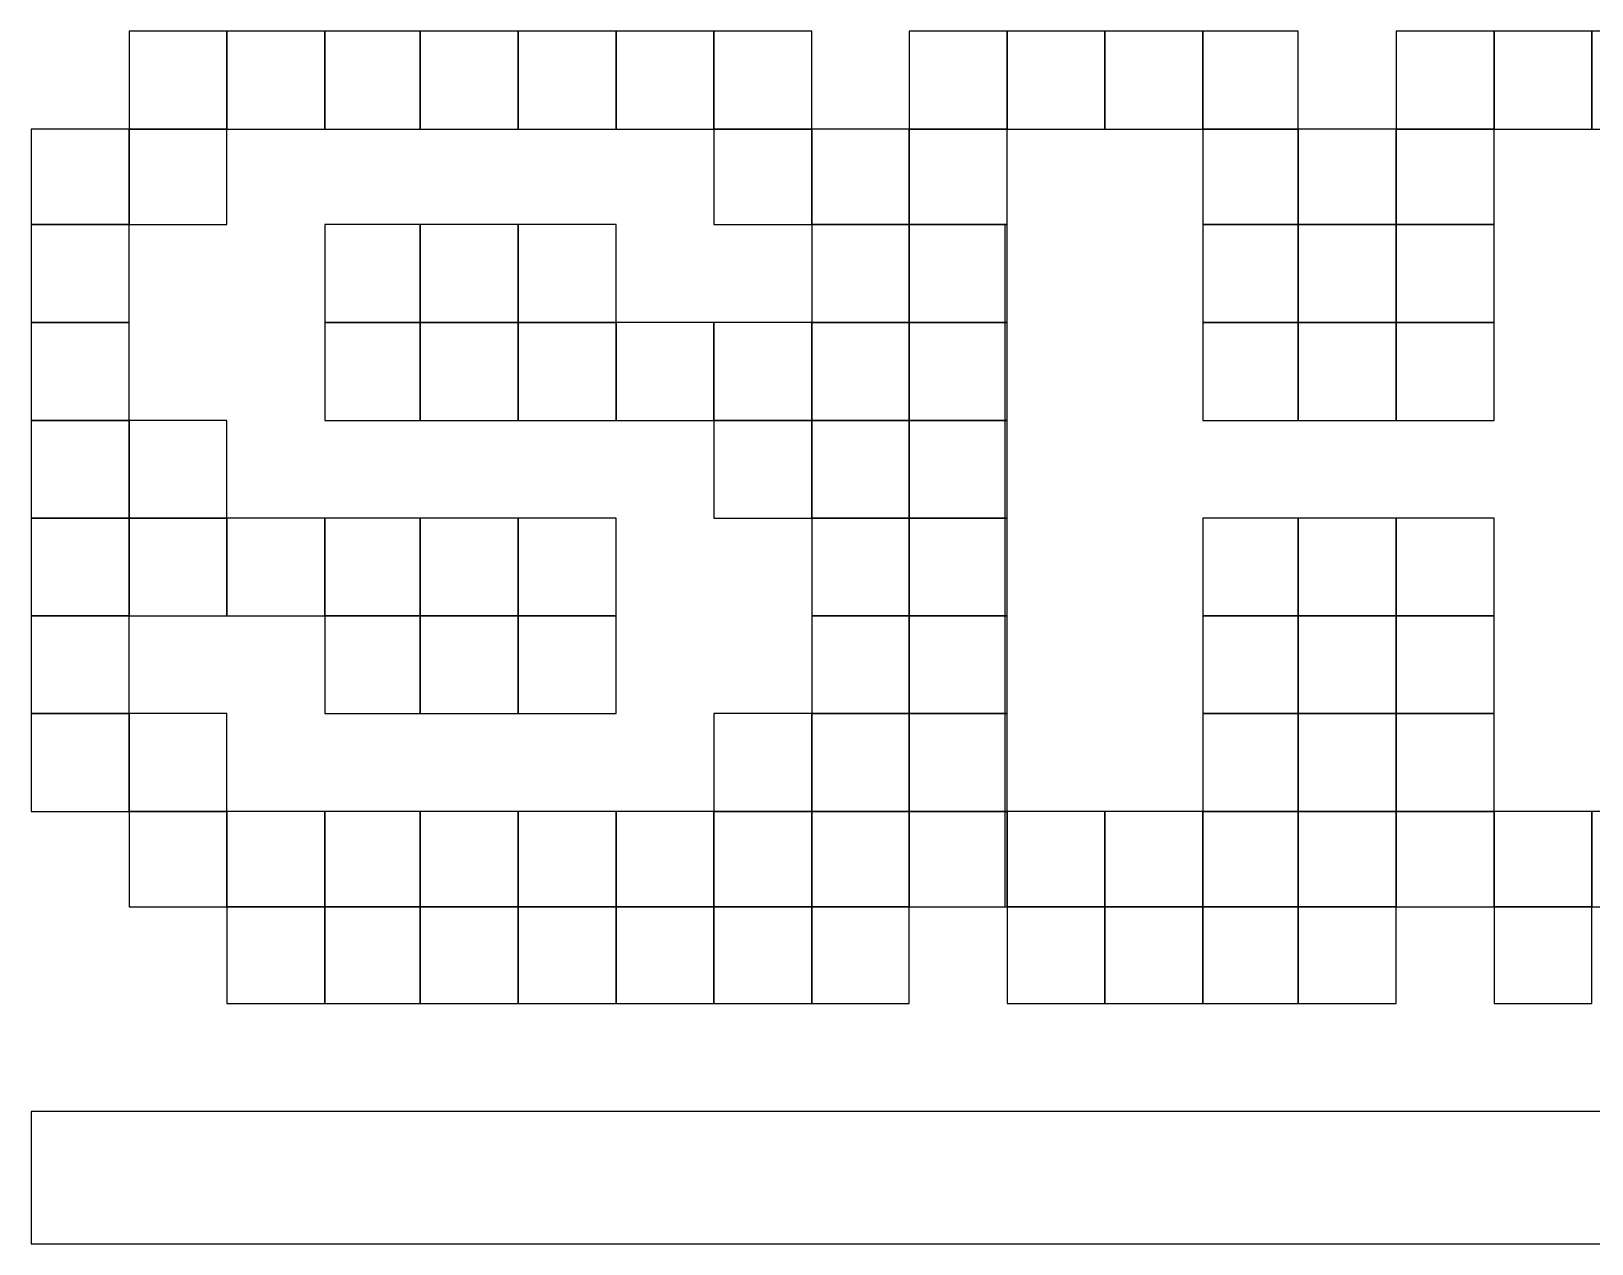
# Model space of a CAD drawing. Header units: millimetres. Extents: x -140 to 141, y -19 to 21.
# Drawn here: x -139.9 to -89.3, y -19 to 20.3 of the extents above; entities that cross this region are included whole.
import ezdxf

# ---------------------------------------------------------------- set-up
doc = ezdxf.new("R2010")
doc.units = ezdxf.units.MM
doc.header["$MEASUREMENT"] = 0
doc.layers.add('Layer 1', color=7, linetype='Continuous')

msp = doc.modelspace()

# ---------------------------------------------------------------- linework, layer by layer
at = {"layer": 'Layer 1', "color": 250}
for points in [[(-136.7557, 20.3292), (-136.7557, 20.3292), (-133.5934, 20.3292), (-133.5934, 20.3292), (-133.5934, 20.3292), (-133.5934, 20.3292), (-133.5934, 17.151), (-133.5934, 17.151), (-133.5934, 17.151), (-133.5934, 17.151), (-136.7557, 17.151), (-136.7557, 17.151), (-136.7557, 17.151), (-136.7557, 17.151), (-136.7557, 20.3292), (-136.7557, 20.3292)], [(-133.5934, 20.3292), (-133.5934, 20.3292), (-130.4156, 20.3292), (-130.4156, 20.3292), (-130.4156, 20.3292), (-130.4156, 20.3292), (-130.4156, 17.151), (-130.4156, 17.151), (-130.4156, 17.151), (-130.4156, 17.151), (-133.5934, 17.151), (-133.5934, 17.151), (-133.5934, 17.151), (-133.5934, 17.151), (-133.5934, 20.3292), (-133.5934, 20.3292)], [(-130.4156, 20.3292), (-130.4156, 20.3292), (-127.3165, 20.3292), (-127.3165, 20.3292), (-127.3165, 20.3292), (-127.3165, 20.3292), (-127.3165, 17.151), (-127.3165, 17.151), (-127.3165, 17.151), (-127.3165, 17.151), (-130.4156, 17.151), (-130.4156, 17.151), (-130.4156, 17.151), (-130.4156, 17.151), (-130.4156, 20.3292), (-130.4156, 20.3292)], [(-127.3165, 20.3292), (-127.3165, 20.3292), (-124.1383, 20.3292), (-124.1383, 20.3292), (-124.1383, 20.3292), (-124.1383, 20.3292), (-124.1383, 17.151), (-124.1383, 17.151), (-124.1383, 17.151), (-124.1383, 17.151), (-127.3165, 17.151), (-127.3165, 17.151), (-127.3165, 17.151), (-127.3165, 17.151), (-127.3165, 20.3292), (-127.3165, 20.3292)], [(-124.1386, 20.3292), (-124.1386, 20.3292), (-120.9605, 20.3292), (-120.9605, 20.3292), (-120.9605, 20.3292), (-120.9605, 20.3292), (-120.9605, 17.151), (-120.9605, 17.151), (-120.9605, 17.151), (-120.9605, 17.151), (-124.1386, 17.151), (-124.1386, 17.151), (-124.1386, 17.151), (-124.1386, 17.151), (-124.1386, 20.3292), (-124.1386, 20.3292)], [(-120.9605, 20.3292), (-120.9605, 20.3292), (-117.7982, 20.3292), (-117.7982, 20.3292), (-117.7982, 20.3292), (-117.7982, 20.3292), (-117.7982, 17.151), (-117.7982, 17.151), (-117.7982, 17.151), (-117.7982, 17.151), (-120.9605, 17.151), (-120.9605, 17.151), (-120.9605, 17.151), (-120.9605, 17.151), (-120.9605, 20.3292), (-120.9605, 20.3292)], [(-117.7982, 20.3292), (-117.7982, 20.3292), (-114.6203, 20.3292), (-114.6203, 20.3292), (-114.6203, 20.3292), (-114.6203, 20.3292), (-114.6203, 17.151), (-114.6203, 17.151), (-114.6203, 17.151), (-114.6203, 17.151), (-117.7982, 17.151), (-117.7982, 17.151), (-117.7982, 17.151), (-117.7982, 17.151), (-117.7982, 20.3292), (-117.7982, 20.3292)], [(-111.458, 20.3292), (-111.458, 20.3292), (-108.2799, 20.3292), (-108.2799, 20.3292), (-108.2799, 20.3292), (-108.2799, 20.3292), (-108.2799, 17.151), (-108.2799, 17.151), (-108.2799, 17.151), (-108.2799, 17.151), (-111.458, 17.151), (-111.458, 17.151), (-111.458, 17.151), (-111.458, 17.151), (-111.458, 20.3292), (-111.458, 20.3292)], [(-108.2799, 20.3292), (-108.2799, 20.3292), (-105.1176, 20.3292), (-105.1176, 20.3292), (-105.1176, 20.3292), (-105.1176, 20.3292), (-105.1176, 17.151), (-105.1176, 17.151), (-105.1176, 17.151), (-105.1176, 17.151), (-108.2799, 17.151), (-108.2799, 17.151), (-108.2799, 17.151), (-108.2799, 17.151), (-108.2799, 20.3292), (-108.2799, 20.3292)], [(-105.1176, 20.3292), (-105.1176, 20.3292), (-101.9397, 20.3292), (-101.9397, 20.3292), (-101.9397, 20.3292), (-101.9397, 20.3292), (-101.9397, 17.151), (-101.9397, 17.151), (-101.9397, 17.151), (-101.9397, 17.151), (-105.1176, 17.151), (-105.1176, 17.151), (-105.1176, 17.151), (-105.1176, 17.151), (-105.1176, 20.3292), (-105.1176, 20.3292)], [(-101.9397, 20.3292), (-101.9397, 20.3292), (-98.8406, 20.3292), (-98.8406, 20.3292), (-98.8406, 20.3292), (-98.8406, 20.3292), (-98.8406, 17.151), (-98.8406, 17.151), (-98.8406, 17.151), (-98.8406, 17.151), (-101.9397, 17.151), (-101.9397, 17.151), (-101.9397, 17.151), (-101.9397, 17.151), (-101.9397, 20.3292), (-101.9397, 20.3292)], [(-95.6624, 20.3292), (-95.6624, 20.3292), (-92.4842, 20.3292), (-92.4842, 20.3292), (-92.4842, 20.3292), (-92.4842, 20.3292), (-92.4842, 17.151), (-92.4842, 17.151), (-92.4842, 17.151), (-92.4842, 17.151), (-95.6624, 17.151), (-95.6624, 17.151), (-95.6624, 17.151), (-95.6624, 17.151), (-95.6624, 20.3292), (-95.6624, 20.3292)], [(-92.4846, 20.3292), (-92.4846, 20.3292), (-89.3223, 20.3292), (-89.3223, 20.3292), (-89.3223, 20.3292), (-89.3223, 20.3292), (-89.3223, 17.151), (-89.3223, 17.151), (-89.3223, 17.151), (-89.3223, 17.151), (-92.4846, 17.151), (-92.4846, 17.151), (-92.4846, 17.151), (-92.4846, 17.151), (-92.4846, 20.3292), (-92.4846, 20.3292)], [(-89.3223, 20.3292), (-89.3223, 20.3292), (-86.1445, 20.3292), (-86.1445, 20.3292), (-86.1445, 20.3292), (-86.1445, 20.3292), (-86.1445, 17.151), (-86.1445, 17.151), (-86.1445, 17.151), (-86.1445, 17.151), (-89.3223, 17.151), (-89.3223, 17.151), (-89.3223, 17.151), (-89.3223, 17.151), (-89.3223, 20.3292), (-89.3223, 20.3292)], [(-139.9339, 17.1513), (-139.9339, 17.1513), (-136.7557, 17.1513), (-136.7557, 17.1513), (-136.7557, 17.1513), (-136.7557, 17.1513), (-136.7557, 14.0522), (-136.7557, 14.0522), (-136.7557, 14.0522), (-136.7557, 14.0522), (-139.9339, 14.0522), (-139.9339, 14.0522), (-139.9339, 14.0522), (-139.9339, 14.0522), (-139.9339, 17.1513), (-139.9339, 17.1513)], [(-136.7557, 17.1513), (-136.7557, 17.1513), (-133.5934, 17.1513), (-133.5934, 17.1513), (-133.5934, 17.1513), (-133.5934, 17.1513), (-133.5934, 14.0522), (-133.5934, 14.0522), (-133.5934, 14.0522), (-133.5934, 14.0522), (-136.7557, 14.0522), (-136.7557, 14.0522), (-136.7557, 14.0522), (-136.7557, 14.0522), (-136.7557, 17.1513), (-136.7557, 17.1513)], [(-117.7982, 17.1513), (-117.7982, 17.1513), (-114.6203, 17.1513), (-114.6203, 17.1513), (-114.6203, 17.1513), (-114.6203, 17.1513), (-114.6203, 14.0522), (-114.6203, 14.0522), (-114.6203, 14.0522), (-114.6203, 14.0522), (-117.7982, 14.0522), (-117.7982, 14.0522), (-117.7982, 14.0522), (-117.7982, 14.0522), (-117.7982, 17.1513), (-117.7982, 17.1513)], [(-114.6203, 17.1513), (-114.6203, 17.1513), (-111.458, 17.1513), (-111.458, 17.1513), (-111.458, 17.1513), (-111.458, 17.1513), (-111.458, 14.0522), (-111.458, 14.0522), (-111.458, 14.0522), (-111.458, 14.0522), (-114.6203, 14.0522), (-114.6203, 14.0522), (-114.6203, 14.0522), (-114.6203, 14.0522), (-114.6203, 17.1513), (-114.6203, 17.1513)], [(-111.458, 17.1513), (-111.458, 17.1513), (-108.2799, 17.1513), (-108.2799, 17.1513), (-108.2799, 17.1513), (-108.2799, 17.1513), (-108.2799, 14.0522), (-108.2799, 14.0522), (-108.2799, 14.0522), (-108.2799, 14.0522), (-111.458, 14.0522), (-111.458, 14.0522), (-111.458, 14.0522), (-111.458, 14.0522), (-111.458, 17.1513), (-111.458, 17.1513)], [(-101.9397, 17.1513), (-101.9397, 17.1513), (-98.8406, 17.1513), (-98.8406, 17.1513), (-98.8406, 17.1513), (-98.8406, 17.1513), (-98.8406, 14.0522), (-98.8406, 14.0522), (-98.8406, 14.0522), (-98.8406, 14.0522), (-101.9397, 14.0522), (-101.9397, 14.0522), (-101.9397, 14.0522), (-101.9397, 14.0522), (-101.9397, 17.1513), (-101.9397, 17.1513)], [(-98.8406, 17.1513), (-98.8406, 17.1513), (-95.6624, 17.1513), (-95.6624, 17.1513), (-95.6624, 17.1513), (-95.6624, 17.1513), (-95.6624, 14.0522), (-95.6624, 14.0522), (-95.6624, 14.0522), (-95.6624, 14.0522), (-98.8406, 14.0522), (-98.8406, 14.0522), (-98.8406, 14.0522), (-98.8406, 14.0522), (-98.8406, 17.1513), (-98.8406, 17.1513)], [(-95.6624, 17.1513), (-95.6624, 17.1513), (-92.4842, 17.1513), (-92.4842, 17.1513), (-92.4842, 17.1513), (-92.4842, 17.1513), (-92.4842, 14.0522), (-92.4842, 14.0522), (-92.4842, 14.0522), (-92.4842, 14.0522), (-95.6624, 14.0522), (-95.6624, 14.0522), (-95.6624, 14.0522), (-95.6624, 14.0522), (-95.6624, 17.1513), (-95.6624, 17.1513)], [(-139.9339, 14.0522), (-139.9339, 14.0522), (-136.7557, 14.0522), (-136.7557, 14.0522), (-136.7557, 14.0522), (-136.7557, 14.0522), (-136.7557, 10.874), (-136.7557, 10.874), (-136.7557, 10.874), (-136.7557, 10.874), (-139.9339, 10.874), (-139.9339, 10.874), (-139.9339, 10.874), (-139.9339, 10.874), (-139.9339, 14.0522), (-139.9339, 14.0522)], [(-130.4156, 14.0522), (-130.4156, 14.0522), (-127.3165, 14.0522), (-127.3165, 14.0522), (-127.3165, 14.0522), (-127.3165, 14.0522), (-127.3165, 10.874), (-127.3165, 10.874), (-127.3165, 10.874), (-127.3165, 10.874), (-130.4156, 10.874), (-130.4156, 10.874), (-130.4156, 10.874), (-130.4156, 10.874), (-130.4156, 14.0522), (-130.4156, 14.0522)], [(-127.3165, 14.0522), (-127.3165, 14.0522), (-124.1383, 14.0522), (-124.1383, 14.0522), (-124.1383, 14.0522), (-124.1383, 14.0522), (-124.1383, 10.874), (-124.1383, 10.874), (-124.1383, 10.874), (-124.1383, 10.874), (-127.3165, 10.874), (-127.3165, 10.874), (-127.3165, 10.874), (-127.3165, 10.874), (-127.3165, 14.0522), (-127.3165, 14.0522)], [(-124.1386, 14.0522), (-124.1386, 14.0522), (-120.9605, 14.0522), (-120.9605, 14.0522), (-120.9605, 14.0522), (-120.9605, 14.0522), (-120.9605, 10.874), (-120.9605, 10.874), (-120.9605, 10.874), (-120.9605, 10.874), (-124.1386, 10.874), (-124.1386, 10.874), (-124.1386, 10.874), (-124.1386, 10.874), (-124.1386, 14.0522), (-124.1386, 14.0522)], [(-114.6203, 14.0522), (-114.6203, 14.0522), (-111.458, 14.0522), (-111.458, 14.0522), (-111.458, 14.0522), (-111.458, 14.0522), (-111.458, 10.874), (-111.458, 10.874), (-111.458, 10.874), (-111.458, 10.874), (-114.6203, 10.874), (-114.6203, 10.874), (-114.6203, 10.874), (-114.6203, 10.874), (-114.6203, 14.0522), (-114.6203, 14.0522)], [(-111.458, 14.0522), (-111.458, 14.0522), (-108.343, 14.0522), (-108.343, 14.0522), (-108.343, 14.0522), (-108.343, 14.0522), (-108.343, 10.874), (-108.343, 10.874), (-108.343, 10.874), (-108.343, 10.874), (-111.458, 10.874), (-111.458, 10.874), (-111.458, 10.874), (-111.458, 10.874), (-111.458, 14.0522), (-111.458, 14.0522)], [(-111.458, 14.0522), (-111.458, 14.0522), (-108.2799, 14.0522), (-108.2799, 14.0522), (-108.2799, 14.0522), (-108.2799, 14.0522), (-108.2799, 10.874), (-108.2799, 10.874), (-108.2799, 10.874), (-108.2799, 10.874), (-111.458, 10.874), (-111.458, 10.874), (-111.458, 10.874), (-111.458, 10.874), (-111.458, 14.0522), (-111.458, 14.0522)], [(-101.9397, 14.0522), (-101.9397, 14.0522), (-98.8406, 14.0522), (-98.8406, 14.0522), (-98.8406, 14.0522), (-98.8406, 14.0522), (-98.8406, 10.874), (-98.8406, 10.874), (-98.8406, 10.874), (-98.8406, 10.874), (-101.9397, 10.874), (-101.9397, 10.874), (-101.9397, 10.874), (-101.9397, 10.874), (-101.9397, 14.0522), (-101.9397, 14.0522)], [(-98.8406, 14.0522), (-98.8406, 14.0522), (-95.6624, 14.0522), (-95.6624, 14.0522), (-95.6624, 14.0522), (-95.6624, 14.0522), (-95.6624, 10.874), (-95.6624, 10.874), (-95.6624, 10.874), (-95.6624, 10.874), (-98.8406, 10.874), (-98.8406, 10.874), (-98.8406, 10.874), (-98.8406, 10.874), (-98.8406, 14.0522), (-98.8406, 14.0522)], [(-95.6624, 14.0522), (-95.6624, 14.0522), (-92.4842, 14.0522), (-92.4842, 14.0522), (-92.4842, 14.0522), (-92.4842, 14.0522), (-92.4842, 10.874), (-92.4842, 10.874), (-92.4842, 10.874), (-92.4842, 10.874), (-95.6624, 10.874), (-95.6624, 10.874), (-95.6624, 10.874), (-95.6624, 10.874), (-95.6624, 14.0522), (-95.6624, 14.0522)], [(-139.9339, 10.874), (-139.9339, 10.874), (-136.7557, 10.874), (-136.7557, 10.874), (-136.7557, 10.874), (-136.7557, 10.874), (-136.7557, 7.6962), (-136.7557, 7.6962), (-136.7557, 7.6962), (-136.7557, 7.6962), (-139.9339, 7.6962), (-139.9339, 7.6962), (-139.9339, 7.6962), (-139.9339, 7.6962), (-139.9339, 10.874), (-139.9339, 10.874)], [(-130.4156, 10.874), (-130.4156, 10.874), (-127.3165, 10.874), (-127.3165, 10.874), (-127.3165, 10.874), (-127.3165, 10.874), (-127.3165, 7.6962), (-127.3165, 7.6962), (-127.3165, 7.6962), (-127.3165, 7.6962), (-130.4156, 7.6962), (-130.4156, 7.6962), (-130.4156, 7.6962), (-130.4156, 7.6962), (-130.4156, 10.874), (-130.4156, 10.874)], [(-127.3165, 10.874), (-127.3165, 10.874), (-124.1383, 10.874), (-124.1383, 10.874), (-124.1383, 10.874), (-124.1383, 10.874), (-124.1383, 7.6962), (-124.1383, 7.6962), (-124.1383, 7.6962), (-124.1383, 7.6962), (-127.3165, 7.6962), (-127.3165, 7.6962), (-127.3165, 7.6962), (-127.3165, 7.6962), (-127.3165, 10.874), (-127.3165, 10.874)], [(-124.1386, 10.874), (-124.1386, 10.874), (-120.9605, 10.874), (-120.9605, 10.874), (-120.9605, 10.874), (-120.9605, 10.874), (-120.9605, 7.6962), (-120.9605, 7.6962), (-120.9605, 7.6962), (-120.9605, 7.6962), (-124.1386, 7.6962), (-124.1386, 7.6962), (-124.1386, 7.6962), (-124.1386, 7.6962), (-124.1386, 10.874), (-124.1386, 10.874)], [(-120.9605, 10.874), (-120.9605, 10.874), (-117.7982, 10.874), (-117.7982, 10.874), (-117.7982, 10.874), (-117.7982, 10.874), (-117.7982, 7.6962), (-117.7982, 7.6962), (-117.7982, 7.6962), (-117.7982, 7.6962), (-120.9605, 7.6962), (-120.9605, 7.6962), (-120.9605, 7.6962), (-120.9605, 7.6962), (-120.9605, 10.874), (-120.9605, 10.874)], [(-117.7982, 10.874), (-117.7982, 10.874), (-114.6203, 10.874), (-114.6203, 10.874), (-114.6203, 10.874), (-114.6203, 10.874), (-114.6203, 7.6962), (-114.6203, 7.6962), (-114.6203, 7.6962), (-114.6203, 7.6962), (-117.7982, 7.6962), (-117.7982, 7.6962), (-117.7982, 7.6962), (-117.7982, 7.6962), (-117.7982, 10.874), (-117.7982, 10.874)], [(-114.6203, 10.874), (-114.6203, 10.874), (-111.458, 10.874), (-111.458, 10.874), (-111.458, 10.874), (-111.458, 10.874), (-111.458, 7.6962), (-111.458, 7.6962), (-111.458, 7.6962), (-111.458, 7.6962), (-114.6203, 7.6962), (-114.6203, 7.6962), (-114.6203, 7.6962), (-114.6203, 7.6962), (-114.6203, 10.874), (-114.6203, 10.874)], [(-111.458, 10.874), (-111.458, 10.874), (-108.343, 10.874), (-108.343, 10.874), (-108.343, 10.874), (-108.343, 10.874), (-108.343, 7.6962), (-108.343, 7.6962), (-108.343, 7.6962), (-108.343, 7.6962), (-111.458, 7.6962), (-111.458, 7.6962), (-111.458, 7.6962), (-111.458, 7.6962), (-111.458, 10.874), (-111.458, 10.874)], [(-111.458, 10.874), (-111.458, 10.874), (-108.2799, 10.874), (-108.2799, 10.874), (-108.2799, 10.874), (-108.2799, 10.874), (-108.2799, 7.6962), (-108.2799, 7.6962), (-108.2799, 7.6962), (-108.2799, 7.6962), (-111.458, 7.6962), (-111.458, 7.6962), (-111.458, 7.6962), (-111.458, 7.6962), (-111.458, 10.874), (-111.458, 10.874)], [(-101.9397, 10.874), (-101.9397, 10.874), (-98.8406, 10.874), (-98.8406, 10.874), (-98.8406, 10.874), (-98.8406, 10.874), (-98.8406, 7.6962), (-98.8406, 7.6962), (-98.8406, 7.6962), (-98.8406, 7.6962), (-101.9397, 7.6962), (-101.9397, 7.6962), (-101.9397, 7.6962), (-101.9397, 7.6962), (-101.9397, 10.874), (-101.9397, 10.874)], [(-98.8406, 10.874), (-98.8406, 10.874), (-95.6624, 10.874), (-95.6624, 10.874), (-95.6624, 10.874), (-95.6624, 10.874), (-95.6624, 7.6962), (-95.6624, 7.6962), (-95.6624, 7.6962), (-95.6624, 7.6962), (-98.8406, 7.6962), (-98.8406, 7.6962), (-98.8406, 7.6962), (-98.8406, 7.6962), (-98.8406, 10.874), (-98.8406, 10.874)], [(-95.6624, 10.874), (-95.6624, 10.874), (-92.4842, 10.874), (-92.4842, 10.874), (-92.4842, 10.874), (-92.4842, 10.874), (-92.4842, 7.6962), (-92.4842, 7.6962), (-92.4842, 7.6962), (-92.4842, 7.6962), (-95.6624, 7.6962), (-95.6624, 7.6962), (-95.6624, 7.6962), (-95.6624, 7.6962), (-95.6624, 10.874), (-95.6624, 10.874)], [(-139.9339, 7.6962), (-139.9339, 7.6962), (-136.7557, 7.6962), (-136.7557, 7.6962), (-136.7557, 7.6962), (-136.7557, 7.6962), (-136.7557, 4.5339), (-136.7557, 4.5339), (-136.7557, 4.5339), (-136.7557, 4.5339), (-139.9339, 4.5339), (-139.9339, 4.5339), (-139.9339, 4.5339), (-139.9339, 4.5339), (-139.9339, 7.6962), (-139.9339, 7.6962)], [(-136.7557, 7.6962), (-136.7557, 7.6962), (-133.5934, 7.6962), (-133.5934, 7.6962), (-133.5934, 7.6962), (-133.5934, 7.6962), (-133.5934, 4.5339), (-133.5934, 4.5339), (-133.5934, 4.5339), (-133.5934, 4.5339), (-136.7557, 4.5339), (-136.7557, 4.5339), (-136.7557, 4.5339), (-136.7557, 4.5339), (-136.7557, 7.6962), (-136.7557, 7.6962)], [(-117.7982, 7.6962), (-117.7982, 7.6962), (-114.6203, 7.6962), (-114.6203, 7.6962), (-114.6203, 7.6962), (-114.6203, 7.6962), (-114.6203, 4.5339), (-114.6203, 4.5339), (-114.6203, 4.5339), (-114.6203, 4.5339), (-117.7982, 4.5339), (-117.7982, 4.5339), (-117.7982, 4.5339), (-117.7982, 4.5339), (-117.7982, 7.6962), (-117.7982, 7.6962)], [(-114.6203, 7.6962), (-114.6203, 7.6962), (-111.458, 7.6962), (-111.458, 7.6962), (-111.458, 7.6962), (-111.458, 7.6962), (-111.458, 4.5339), (-111.458, 4.5339), (-111.458, 4.5339), (-111.458, 4.5339), (-114.6203, 4.5339), (-114.6203, 4.5339), (-114.6203, 4.5339), (-114.6203, 4.5339), (-114.6203, 7.6962), (-114.6203, 7.6962)], [(-111.458, 7.6962), (-111.458, 7.6962), (-108.343, 7.6962), (-108.343, 7.6962), (-108.343, 7.6962), (-108.343, 7.6962), (-108.343, 4.5339), (-108.343, 4.5339), (-108.343, 4.5339), (-108.343, 4.5339), (-111.458, 4.5339), (-111.458, 4.5339), (-111.458, 4.5339), (-111.458, 4.5339), (-111.458, 7.6962), (-111.458, 7.6962)], [(-111.458, 7.6962), (-111.458, 7.6962), (-108.2799, 7.6962), (-108.2799, 7.6962), (-108.2799, 7.6962), (-108.2799, 7.6962), (-108.2799, 4.5339), (-108.2799, 4.5339), (-108.2799, 4.5339), (-108.2799, 4.5339), (-111.458, 4.5339), (-111.458, 4.5339), (-111.458, 4.5339), (-111.458, 4.5339), (-111.458, 7.6962), (-111.458, 7.6962)], [(-139.9339, 4.5339), (-139.9339, 4.5339), (-136.7557, 4.5339), (-136.7557, 4.5339), (-136.7557, 4.5339), (-136.7557, 4.5339), (-136.7557, 1.3557), (-136.7557, 1.3557), (-136.7557, 1.3557), (-136.7557, 1.3557), (-139.9339, 1.3557), (-139.9339, 1.3557), (-139.9339, 1.3557), (-139.9339, 1.3557), (-139.9339, 4.5339), (-139.9339, 4.5339)], [(-136.7557, 4.5339), (-136.7557, 4.5339), (-133.5934, 4.5339), (-133.5934, 4.5339), (-133.5934, 4.5339), (-133.5934, 4.5339), (-133.5934, 1.3557), (-133.5934, 1.3557), (-133.5934, 1.3557), (-133.5934, 1.3557), (-136.7557, 1.3557), (-136.7557, 1.3557), (-136.7557, 1.3557), (-136.7557, 1.3557), (-136.7557, 4.5339), (-136.7557, 4.5339)], [(-133.5934, 4.5339), (-133.5934, 4.5339), (-130.4156, 4.5339), (-130.4156, 4.5339), (-130.4156, 4.5339), (-130.4156, 4.5339), (-130.4156, 1.3557), (-130.4156, 1.3557), (-130.4156, 1.3557), (-130.4156, 1.3557), (-133.5934, 1.3557), (-133.5934, 1.3557), (-133.5934, 1.3557), (-133.5934, 1.3557), (-133.5934, 4.5339), (-133.5934, 4.5339)], [(-130.4156, 4.5339), (-130.4156, 4.5339), (-127.3165, 4.5339), (-127.3165, 4.5339), (-127.3165, 4.5339), (-127.3165, 4.5339), (-127.3165, 1.3557), (-127.3165, 1.3557), (-127.3165, 1.3557), (-127.3165, 1.3557), (-130.4156, 1.3557), (-130.4156, 1.3557), (-130.4156, 1.3557), (-130.4156, 1.3557), (-130.4156, 4.5339), (-130.4156, 4.5339)], [(-127.3165, 4.5339), (-127.3165, 4.5339), (-124.1383, 4.5339), (-124.1383, 4.5339), (-124.1383, 4.5339), (-124.1383, 4.5339), (-124.1383, 1.3557), (-124.1383, 1.3557), (-124.1383, 1.3557), (-124.1383, 1.3557), (-127.3165, 1.3557), (-127.3165, 1.3557), (-127.3165, 1.3557), (-127.3165, 1.3557), (-127.3165, 4.5339), (-127.3165, 4.5339)], [(-124.1386, 4.5339), (-124.1386, 4.5339), (-120.9605, 4.5339), (-120.9605, 4.5339), (-120.9605, 4.5339), (-120.9605, 4.5339), (-120.9605, 1.3557), (-120.9605, 1.3557), (-120.9605, 1.3557), (-120.9605, 1.3557), (-124.1386, 1.3557), (-124.1386, 1.3557), (-124.1386, 1.3557), (-124.1386, 1.3557), (-124.1386, 4.5339), (-124.1386, 4.5339)], [(-114.6203, 4.5339), (-114.6203, 4.5339), (-111.458, 4.5339), (-111.458, 4.5339), (-111.458, 4.5339), (-111.458, 4.5339), (-111.458, 1.3557), (-111.458, 1.3557), (-111.458, 1.3557), (-111.458, 1.3557), (-114.6203, 1.3557), (-114.6203, 1.3557), (-114.6203, 1.3557), (-114.6203, 1.3557), (-114.6203, 4.5339), (-114.6203, 4.5339)], [(-111.458, 4.5339), (-111.458, 4.5339), (-108.343, 4.5339), (-108.343, 4.5339), (-108.343, 4.5339), (-108.343, 4.5339), (-108.343, 1.3557), (-108.343, 1.3557), (-108.343, 1.3557), (-108.343, 1.3557), (-111.458, 1.3557), (-111.458, 1.3557), (-111.458, 1.3557), (-111.458, 1.3557), (-111.458, 4.5339), (-111.458, 4.5339)], [(-111.458, 4.5339), (-111.458, 4.5339), (-108.2799, 4.5339), (-108.2799, 4.5339), (-108.2799, 4.5339), (-108.2799, 4.5339), (-108.2799, 1.3557), (-108.2799, 1.3557), (-108.2799, 1.3557), (-108.2799, 1.3557), (-111.458, 1.3557), (-111.458, 1.3557), (-111.458, 1.3557), (-111.458, 1.3557), (-111.458, 4.5339), (-111.458, 4.5339)], [(-101.9397, 4.5339), (-101.9397, 4.5339), (-98.8406, 4.5339), (-98.8406, 4.5339), (-98.8406, 4.5339), (-98.8406, 4.5339), (-98.8406, 1.3557), (-98.8406, 1.3557), (-98.8406, 1.3557), (-98.8406, 1.3557), (-101.9397, 1.3557), (-101.9397, 1.3557), (-101.9397, 1.3557), (-101.9397, 1.3557), (-101.9397, 4.5339), (-101.9397, 4.5339)], [(-98.8406, 4.5339), (-98.8406, 4.5339), (-95.6624, 4.5339), (-95.6624, 4.5339), (-95.6624, 4.5339), (-95.6624, 4.5339), (-95.6624, 1.3557), (-95.6624, 1.3557), (-95.6624, 1.3557), (-95.6624, 1.3557), (-98.8406, 1.3557), (-98.8406, 1.3557), (-98.8406, 1.3557), (-98.8406, 1.3557), (-98.8406, 4.5339), (-98.8406, 4.5339)], [(-95.6624, 4.5339), (-95.6624, 4.5339), (-92.4842, 4.5339), (-92.4842, 4.5339), (-92.4842, 4.5339), (-92.4842, 4.5339), (-92.4842, 1.3557), (-92.4842, 1.3557), (-92.4842, 1.3557), (-92.4842, 1.3557), (-95.6624, 1.3557), (-95.6624, 1.3557), (-95.6624, 1.3557), (-95.6624, 1.3557), (-95.6624, 4.5339), (-95.6624, 4.5339)], [(-139.9339, 1.3557), (-139.9339, 1.3557), (-136.7557, 1.3557), (-136.7557, 1.3557), (-136.7557, 1.3557), (-136.7557, 1.3557), (-136.7557, -1.8066), (-136.7557, -1.8066), (-136.7557, -1.8066), (-136.7557, -1.8066), (-139.9339, -1.8066), (-139.9339, -1.8066), (-139.9339, -1.8066), (-139.9339, -1.8066), (-139.9339, 1.3557), (-139.9339, 1.3557)], [(-130.4156, 1.3557), (-130.4156, 1.3557), (-127.3165, 1.3557), (-127.3165, 1.3557), (-127.3165, 1.3557), (-127.3165, 1.3557), (-127.3165, -1.8066), (-127.3165, -1.8066), (-127.3165, -1.8066), (-127.3165, -1.8066), (-130.4156, -1.8066), (-130.4156, -1.8066), (-130.4156, -1.8066), (-130.4156, -1.8066), (-130.4156, 1.3557), (-130.4156, 1.3557)], [(-127.3165, 1.3557), (-127.3165, 1.3557), (-124.1383, 1.3557), (-124.1383, 1.3557), (-124.1383, 1.3557), (-124.1383, 1.3557), (-124.1383, -1.8066), (-124.1383, -1.8066), (-124.1383, -1.8066), (-124.1383, -1.8066), (-127.3165, -1.8066), (-127.3165, -1.8066), (-127.3165, -1.8066), (-127.3165, -1.8066), (-127.3165, 1.3557), (-127.3165, 1.3557)], [(-124.1386, 1.3557), (-124.1386, 1.3557), (-120.9605, 1.3557), (-120.9605, 1.3557), (-120.9605, 1.3557), (-120.9605, 1.3557), (-120.9605, -1.8066), (-120.9605, -1.8066), (-120.9605, -1.8066), (-120.9605, -1.8066), (-124.1386, -1.8066), (-124.1386, -1.8066), (-124.1386, -1.8066), (-124.1386, -1.8066), (-124.1386, 1.3557), (-124.1386, 1.3557)], [(-114.6203, 1.3557), (-114.6203, 1.3557), (-111.458, 1.3557), (-111.458, 1.3557), (-111.458, 1.3557), (-111.458, 1.3557), (-111.458, -1.8066), (-111.458, -1.8066), (-111.458, -1.8066), (-111.458, -1.8066), (-114.6203, -1.8066), (-114.6203, -1.8066), (-114.6203, -1.8066), (-114.6203, -1.8066), (-114.6203, 1.3557), (-114.6203, 1.3557)], [(-111.458, 1.3557), (-111.458, 1.3557), (-108.343, 1.3557), (-108.343, 1.3557), (-108.343, 1.3557), (-108.343, 1.3557), (-108.343, -1.8066), (-108.343, -1.8066), (-108.343, -1.8066), (-108.343, -1.8066), (-111.458, -1.8066), (-111.458, -1.8066), (-111.458, -1.8066), (-111.458, -1.8066), (-111.458, 1.3557), (-111.458, 1.3557)], [(-111.458, 1.3557), (-111.458, 1.3557), (-108.2799, 1.3557), (-108.2799, 1.3557), (-108.2799, 1.3557), (-108.2799, 1.3557), (-108.2799, -1.8066), (-108.2799, -1.8066), (-108.2799, -1.8066), (-108.2799, -1.8066), (-111.458, -1.8066), (-111.458, -1.8066), (-111.458, -1.8066), (-111.458, -1.8066), (-111.458, 1.3557), (-111.458, 1.3557)], [(-101.9397, 1.3557), (-101.9397, 1.3557), (-98.8406, 1.3557), (-98.8406, 1.3557), (-98.8406, 1.3557), (-98.8406, 1.3557), (-98.8406, -1.8066), (-98.8406, -1.8066), (-98.8406, -1.8066), (-98.8406, -1.8066), (-101.9397, -1.8066), (-101.9397, -1.8066), (-101.9397, -1.8066), (-101.9397, -1.8066), (-101.9397, 1.3557), (-101.9397, 1.3557)], [(-98.8406, 1.3557), (-98.8406, 1.3557), (-95.6624, 1.3557), (-95.6624, 1.3557), (-95.6624, 1.3557), (-95.6624, 1.3557), (-95.6624, -1.8066), (-95.6624, -1.8066), (-95.6624, -1.8066), (-95.6624, -1.8066), (-98.8406, -1.8066), (-98.8406, -1.8066), (-98.8406, -1.8066), (-98.8406, -1.8066), (-98.8406, 1.3557), (-98.8406, 1.3557)], [(-95.6624, 1.3557), (-95.6624, 1.3557), (-92.4842, 1.3557), (-92.4842, 1.3557), (-92.4842, 1.3557), (-92.4842, 1.3557), (-92.4842, -1.8066), (-92.4842, -1.8066), (-92.4842, -1.8066), (-92.4842, -1.8066), (-95.6624, -1.8066), (-95.6624, -1.8066), (-95.6624, -1.8066), (-95.6624, -1.8066), (-95.6624, 1.3557), (-95.6624, 1.3557)], [(-139.9339, -1.8066), (-139.9339, -1.8066), (-136.7557, -1.8066), (-136.7557, -1.8066), (-136.7557, -1.8066), (-136.7557, -1.8066), (-136.7557, -4.9848), (-136.7557, -4.9848), (-136.7557, -4.9848), (-136.7557, -4.9848), (-139.9339, -4.9848), (-139.9339, -4.9848), (-139.9339, -4.9848), (-139.9339, -4.9848), (-139.9339, -1.8066), (-139.9339, -1.8066)], [(-136.7557, -1.8066), (-136.7557, -1.8066), (-133.5934, -1.8066), (-133.5934, -1.8066), (-133.5934, -1.8066), (-133.5934, -1.8066), (-133.5934, -4.9848), (-133.5934, -4.9848), (-133.5934, -4.9848), (-133.5934, -4.9848), (-136.7557, -4.9848), (-136.7557, -4.9848), (-136.7557, -4.9848), (-136.7557, -4.9848), (-136.7557, -1.8066), (-136.7557, -1.8066)], [(-117.7982, -1.8066), (-117.7982, -1.8066), (-114.6203, -1.8066), (-114.6203, -1.8066), (-114.6203, -1.8066), (-114.6203, -1.8066), (-114.6203, -4.9848), (-114.6203, -4.9848), (-114.6203, -4.9848), (-114.6203, -4.9848), (-117.7982, -4.9848), (-117.7982, -4.9848), (-117.7982, -4.9848), (-117.7982, -4.9848), (-117.7982, -1.8066), (-117.7982, -1.8066)], [(-114.6203, -1.8066), (-114.6203, -1.8066), (-111.458, -1.8066), (-111.458, -1.8066), (-111.458, -1.8066), (-111.458, -1.8066), (-111.458, -4.9848), (-111.458, -4.9848), (-111.458, -4.9848), (-111.458, -4.9848), (-114.6203, -4.9848), (-114.6203, -4.9848), (-114.6203, -4.9848), (-114.6203, -4.9848), (-114.6203, -1.8066), (-114.6203, -1.8066)], [(-111.458, -1.8066), (-111.458, -1.8066), (-108.343, -1.8066), (-108.343, -1.8066), (-108.343, -1.8066), (-108.343, -1.8066), (-108.343, -4.9848), (-108.343, -4.9848), (-108.343, -4.9848), (-108.343, -4.9848), (-111.458, -4.9848), (-111.458, -4.9848), (-111.458, -4.9848), (-111.458, -4.9848), (-111.458, -1.8066), (-111.458, -1.8066)], [(-111.458, -1.8066), (-111.458, -1.8066), (-108.2799, -1.8066), (-108.2799, -1.8066), (-108.2799, -1.8066), (-108.2799, -1.8066), (-108.2799, -4.9848), (-108.2799, -4.9848), (-108.2799, -4.9848), (-108.2799, -4.9848), (-111.458, -4.9848), (-111.458, -4.9848), (-111.458, -4.9848), (-111.458, -4.9848), (-111.458, -1.8066), (-111.458, -1.8066)], [(-101.9397, -1.8066), (-101.9397, -1.8066), (-98.8406, -1.8066), (-98.8406, -1.8066), (-98.8406, -1.8066), (-98.8406, -1.8066), (-98.8406, -4.9848), (-98.8406, -4.9848), (-98.8406, -4.9848), (-98.8406, -4.9848), (-101.9397, -4.9848), (-101.9397, -4.9848), (-101.9397, -4.9848), (-101.9397, -4.9848), (-101.9397, -1.8066), (-101.9397, -1.8066)], [(-98.8406, -1.8066), (-98.8406, -1.8066), (-95.6624, -1.8066), (-95.6624, -1.8066), (-95.6624, -1.8066), (-95.6624, -1.8066), (-95.6624, -4.9848), (-95.6624, -4.9848), (-95.6624, -4.9848), (-95.6624, -4.9848), (-98.8406, -4.9848), (-98.8406, -4.9848), (-98.8406, -4.9848), (-98.8406, -4.9848), (-98.8406, -1.8066), (-98.8406, -1.8066)], [(-95.6624, -1.8066), (-95.6624, -1.8066), (-92.4842, -1.8066), (-92.4842, -1.8066), (-92.4842, -1.8066), (-92.4842, -1.8066), (-92.4842, -4.9848), (-92.4842, -4.9848), (-92.4842, -4.9848), (-92.4842, -4.9848), (-95.6624, -4.9848), (-95.6624, -4.9848), (-95.6624, -4.9848), (-95.6624, -4.9848), (-95.6624, -1.8066), (-95.6624, -1.8066)], [(-136.7557, -4.9844), (-136.7557, -4.9844), (-133.5934, -4.9844), (-133.5934, -4.9844), (-133.5934, -4.9844), (-133.5934, -4.9844), (-133.5934, -8.0832), (-133.5934, -8.0832), (-133.5934, -8.0832), (-133.5934, -8.0832), (-136.7557, -8.0832), (-136.7557, -8.0832), (-136.7557, -8.0832), (-136.7557, -8.0832), (-136.7557, -4.9844), (-136.7557, -4.9844)], [(-133.5934, -4.9844), (-133.5934, -4.9844), (-130.4156, -4.9844), (-130.4156, -4.9844), (-130.4156, -4.9844), (-130.4156, -4.9844), (-130.4156, -8.0832), (-130.4156, -8.0832), (-130.4156, -8.0832), (-130.4156, -8.0832), (-133.5934, -8.0832), (-133.5934, -8.0832), (-133.5934, -8.0832), (-133.5934, -8.0832), (-133.5934, -4.9844), (-133.5934, -4.9844)], [(-130.4156, -4.9844), (-130.4156, -4.9844), (-127.3165, -4.9844), (-127.3165, -4.9844), (-127.3165, -4.9844), (-127.3165, -4.9844), (-127.3165, -8.0832), (-127.3165, -8.0832), (-127.3165, -8.0832), (-127.3165, -8.0832), (-130.4156, -8.0832), (-130.4156, -8.0832), (-130.4156, -8.0832), (-130.4156, -8.0832), (-130.4156, -4.9844), (-130.4156, -4.9844)], [(-127.3165, -4.9844), (-127.3165, -4.9844), (-124.1383, -4.9844), (-124.1383, -4.9844), (-124.1383, -4.9844), (-124.1383, -4.9844), (-124.1383, -8.0832), (-124.1383, -8.0832), (-124.1383, -8.0832), (-124.1383, -8.0832), (-127.3165, -8.0832), (-127.3165, -8.0832), (-127.3165, -8.0832), (-127.3165, -8.0832), (-127.3165, -4.9844), (-127.3165, -4.9844)], [(-124.1386, -4.9844), (-124.1386, -4.9844), (-120.9605, -4.9844), (-120.9605, -4.9844), (-120.9605, -4.9844), (-120.9605, -4.9844), (-120.9605, -8.0832), (-120.9605, -8.0832), (-120.9605, -8.0832), (-120.9605, -8.0832), (-124.1386, -8.0832), (-124.1386, -8.0832), (-124.1386, -8.0832), (-124.1386, -8.0832), (-124.1386, -4.9844), (-124.1386, -4.9844)], [(-120.9605, -4.9844), (-120.9605, -4.9844), (-117.7982, -4.9844), (-117.7982, -4.9844), (-117.7982, -4.9844), (-117.7982, -4.9844), (-117.7982, -8.0832), (-117.7982, -8.0832), (-117.7982, -8.0832), (-117.7982, -8.0832), (-120.9605, -8.0832), (-120.9605, -8.0832), (-120.9605, -8.0832), (-120.9605, -8.0832), (-120.9605, -4.9844), (-120.9605, -4.9844)], [(-117.7982, -4.9844), (-117.7982, -4.9844), (-114.6203, -4.9844), (-114.6203, -4.9844), (-114.6203, -4.9844), (-114.6203, -4.9844), (-114.6203, -8.0832), (-114.6203, -8.0832), (-114.6203, -8.0832), (-114.6203, -8.0832), (-117.7982, -8.0832), (-117.7982, -8.0832), (-117.7982, -8.0832), (-117.7982, -8.0832), (-117.7982, -4.9844), (-117.7982, -4.9844)], [(-114.6203, -4.9844), (-114.6203, -4.9844), (-111.458, -4.9844), (-111.458, -4.9844), (-111.458, -4.9844), (-111.458, -4.9844), (-111.458, -8.0832), (-111.458, -8.0832), (-111.458, -8.0832), (-111.458, -8.0832), (-114.6203, -8.0832), (-114.6203, -8.0832), (-114.6203, -8.0832), (-114.6203, -8.0832), (-114.6203, -4.9844), (-114.6203, -4.9844)], [(-111.458, -4.9844), (-111.458, -4.9844), (-108.343, -4.9844), (-108.343, -4.9844), (-108.343, -4.9844), (-108.343, -4.9844), (-108.343, -8.0832), (-108.343, -8.0832), (-108.343, -8.0832), (-108.343, -8.0832), (-111.458, -8.0832), (-111.458, -8.0832), (-111.458, -8.0832), (-111.458, -8.0832), (-111.458, -4.9844), (-111.458, -4.9844)], [(-111.458, -4.9844), (-111.458, -4.9844), (-108.2799, -4.9844), (-108.2799, -4.9844), (-108.2799, -4.9844), (-108.2799, -4.9844), (-108.2799, -8.0832), (-108.2799, -8.0832), (-108.2799, -8.0832), (-108.2799, -8.0832), (-111.458, -8.0832), (-111.458, -8.0832), (-111.458, -8.0832), (-111.458, -8.0832), (-111.458, -4.9844), (-111.458, -4.9844)], [(-108.2799, -4.9844), (-108.2799, -4.9844), (-105.1176, -4.9844), (-105.1176, -4.9844), (-105.1176, -4.9844), (-105.1176, -4.9844), (-105.1176, -8.0832), (-105.1176, -8.0832), (-105.1176, -8.0832), (-105.1176, -8.0832), (-108.2799, -8.0832), (-108.2799, -8.0832), (-108.2799, -8.0832), (-108.2799, -8.0832), (-108.2799, -4.9844), (-108.2799, -4.9844)], [(-105.1176, -4.9844), (-105.1176, -4.9844), (-101.9397, -4.9844), (-101.9397, -4.9844), (-101.9397, -4.9844), (-101.9397, -4.9844), (-101.9397, -8.0832), (-101.9397, -8.0832), (-101.9397, -8.0832), (-101.9397, -8.0832), (-105.1176, -8.0832), (-105.1176, -8.0832), (-105.1176, -8.0832), (-105.1176, -8.0832), (-105.1176, -4.9844), (-105.1176, -4.9844)], [(-101.9397, -4.9844), (-101.9397, -4.9844), (-98.8406, -4.9844), (-98.8406, -4.9844), (-98.8406, -4.9844), (-98.8406, -4.9844), (-98.8406, -8.0832), (-98.8406, -8.0832), (-98.8406, -8.0832), (-98.8406, -8.0832), (-101.9397, -8.0832), (-101.9397, -8.0832), (-101.9397, -8.0832), (-101.9397, -8.0832), (-101.9397, -4.9844), (-101.9397, -4.9844)], [(-98.8406, -4.9844), (-98.8406, -4.9844), (-95.6624, -4.9844), (-95.6624, -4.9844), (-95.6624, -4.9844), (-95.6624, -4.9844), (-95.6624, -8.0832), (-95.6624, -8.0832), (-95.6624, -8.0832), (-95.6624, -8.0832), (-98.8406, -8.0832), (-98.8406, -8.0832), (-98.8406, -8.0832), (-98.8406, -8.0832), (-98.8406, -4.9844), (-98.8406, -4.9844)], [(-95.6624, -4.9844), (-95.6624, -4.9844), (-92.4842, -4.9844), (-92.4842, -4.9844), (-92.4842, -4.9844), (-92.4842, -4.9844), (-92.4842, -8.0832), (-92.4842, -8.0832), (-92.4842, -8.0832), (-92.4842, -8.0832), (-95.6624, -8.0832), (-95.6624, -8.0832), (-95.6624, -8.0832), (-95.6624, -8.0832), (-95.6624, -4.9844), (-95.6624, -4.9844)], [(-92.4846, -4.9844), (-92.4846, -4.9844), (-89.3223, -4.9844), (-89.3223, -4.9844), (-89.3223, -4.9844), (-89.3223, -4.9844), (-89.3223, -8.0832), (-89.3223, -8.0832), (-89.3223, -8.0832), (-89.3223, -8.0832), (-92.4846, -8.0832), (-92.4846, -8.0832), (-92.4846, -8.0832), (-92.4846, -8.0832), (-92.4846, -4.9844), (-92.4846, -4.9844)], [(-89.3223, -4.9844), (-89.3223, -4.9844), (-86.1445, -4.9844), (-86.1445, -4.9844), (-86.1445, -4.9844), (-86.1445, -4.9844), (-86.1445, -8.0832), (-86.1445, -8.0832), (-86.1445, -8.0832), (-86.1445, -8.0832), (-89.3223, -8.0832), (-89.3223, -8.0832), (-89.3223, -8.0832), (-89.3223, -8.0832), (-89.3223, -4.9844), (-89.3223, -4.9844)], [(-130.4156, -11.2141), (-130.4156, -11.2141), (-133.5934, -11.2141), (-133.5934, -11.2141), (-133.5934, -11.2141), (-133.5934, -11.2141), (-133.5934, -8.0832), (-133.5934, -8.0832), (-133.5934, -8.0832), (-133.5934, -8.0832), (-130.4156, -8.0832), (-130.4156, -8.0832), (-130.4156, -8.0832), (-130.4156, -8.0832), (-130.4156, -11.2141), (-130.4156, -11.2141)], [(-127.3165, -11.2141), (-127.3165, -11.2141), (-130.4156, -11.2141), (-130.4156, -11.2141), (-130.4156, -11.2141), (-130.4156, -11.2141), (-130.4156, -8.0832), (-130.4156, -8.0832), (-130.4156, -8.0832), (-130.4156, -8.0832), (-127.3165, -8.0832), (-127.3165, -8.0832), (-127.3165, -8.0832), (-127.3165, -8.0832), (-127.3165, -11.2141), (-127.3165, -11.2141)], [(-124.1386, -11.2141), (-124.1386, -11.2141), (-127.3168, -11.2141), (-127.3168, -11.2141), (-127.3168, -11.2141), (-127.3168, -11.2141), (-127.3168, -8.0832), (-127.3168, -8.0832), (-127.3168, -8.0832), (-127.3168, -8.0832), (-124.1386, -8.0832), (-124.1386, -8.0832), (-124.1386, -8.0832), (-124.1386, -8.0832), (-124.1386, -11.2141), (-124.1386, -11.2141)], [(-120.9605, -11.2141), (-120.9605, -11.2141), (-124.1386, -11.2141), (-124.1386, -11.2141), (-124.1386, -11.2141), (-124.1386, -11.2141), (-124.1386, -8.0832), (-124.1386, -8.0832), (-124.1386, -8.0832), (-124.1386, -8.0832), (-120.9605, -8.0832), (-120.9605, -8.0832), (-120.9605, -8.0832), (-120.9605, -8.0832), (-120.9605, -11.2141), (-120.9605, -11.2141)], [(-117.7982, -11.2141), (-117.7982, -11.2141), (-120.9605, -11.2141), (-120.9605, -11.2141), (-120.9605, -11.2141), (-120.9605, -11.2141), (-120.9605, -8.0832), (-120.9605, -8.0832), (-120.9605, -8.0832), (-120.9605, -8.0832), (-117.7982, -8.0832), (-117.7982, -8.0832), (-117.7982, -8.0832), (-117.7982, -8.0832), (-117.7982, -11.2141), (-117.7982, -11.2141)], [(-114.6203, -11.2141), (-114.6203, -11.2141), (-117.7982, -11.2141), (-117.7982, -11.2141), (-117.7982, -11.2141), (-117.7982, -11.2141), (-117.7982, -8.0832), (-117.7982, -8.0832), (-117.7982, -8.0832), (-117.7982, -8.0832), (-114.6203, -8.0832), (-114.6203, -8.0832), (-114.6203, -8.0832), (-114.6203, -8.0832), (-114.6203, -11.2141), (-114.6203, -11.2141)], [(-111.458, -11.2141), (-111.458, -11.2141), (-114.6203, -11.2141), (-114.6203, -11.2141), (-114.6203, -11.2141), (-114.6203, -11.2141), (-114.6203, -8.0832), (-114.6203, -8.0832), (-114.6203, -8.0832), (-114.6203, -8.0832), (-111.458, -8.0832), (-111.458, -8.0832), (-111.458, -8.0832), (-111.458, -8.0832), (-111.458, -11.2141), (-111.458, -11.2141)], [(-105.1176, -11.2141), (-105.1176, -11.2141), (-108.2799, -11.2141), (-108.2799, -11.2141), (-108.2799, -11.2141), (-108.2799, -11.2141), (-108.2799, -8.0832), (-108.2799, -8.0832), (-108.2799, -8.0832), (-108.2799, -8.0832), (-105.1176, -8.0832), (-105.1176, -8.0832), (-105.1176, -8.0832), (-105.1176, -8.0832), (-105.1176, -11.2141), (-105.1176, -11.2141)], [(-101.9397, -11.2141), (-101.9397, -11.2141), (-105.1176, -11.2141), (-105.1176, -11.2141), (-105.1176, -11.2141), (-105.1176, -11.2141), (-105.1176, -8.0832), (-105.1176, -8.0832), (-105.1176, -8.0832), (-105.1176, -8.0832), (-101.9397, -8.0832), (-101.9397, -8.0832), (-101.9397, -8.0832), (-101.9397, -8.0832), (-101.9397, -11.2141), (-101.9397, -11.2141)], [(-98.8406, -11.2141), (-98.8406, -11.2141), (-101.9397, -11.2141), (-101.9397, -11.2141), (-101.9397, -11.2141), (-101.9397, -11.2141), (-101.9397, -8.0832), (-101.9397, -8.0832), (-101.9397, -8.0832), (-101.9397, -8.0832), (-98.8406, -8.0832), (-98.8406, -8.0832), (-98.8406, -8.0832), (-98.8406, -8.0832), (-98.8406, -11.2141), (-98.8406, -11.2141)], [(-95.6624, -11.2141), (-95.6624, -11.2141), (-98.8406, -11.2141), (-98.8406, -11.2141), (-98.8406, -11.2141), (-98.8406, -11.2141), (-98.8406, -8.0832), (-98.8406, -8.0832), (-98.8406, -8.0832), (-98.8406, -8.0832), (-95.6624, -8.0832), (-95.6624, -8.0832), (-95.6624, -8.0832), (-95.6624, -8.0832), (-95.6624, -11.2141), (-95.6624, -11.2141)], [(-89.3223, -11.2141), (-89.3223, -11.2141), (-92.4846, -11.2141), (-92.4846, -11.2141), (-92.4846, -11.2141), (-92.4846, -11.2141), (-92.4846, -8.0832), (-92.4846, -8.0832), (-92.4846, -8.0832), (-92.4846, -8.0832), (-89.3223, -8.0832), (-89.3223, -8.0832), (-89.3223, -8.0832), (-89.3223, -8.0832), (-89.3223, -11.2141), (-89.3223, -11.2141)], [(45.8145, -19.0151), (45.8145, -19.0151), (-139.9346, -19.0151), (-139.9346, -19.0151), (-139.9346, -19.0151), (-139.9346, -19.0151), (-139.9346, -14.7225), (-139.9346, -14.7225), (-139.9346, -14.7225), (-139.9346, -14.7225), (45.8145, -14.7225), (45.8145, -14.7225), (45.8145, -14.7225), (45.8145, -14.7225), (45.8145, -19.0151), (45.8145, -19.0151)]]:
    msp.add_open_spline(points, degree=3, knots=[0, 0, 0, 0, 0.2, 0.2, 0.2, 0.2, 0.4, 0.4, 0.4, 0.4, 0.6, 0.6, 0.6, 0.6, 1, 1, 1, 1], dxfattribs=at)

doc.saveas('drawing.dxf')
